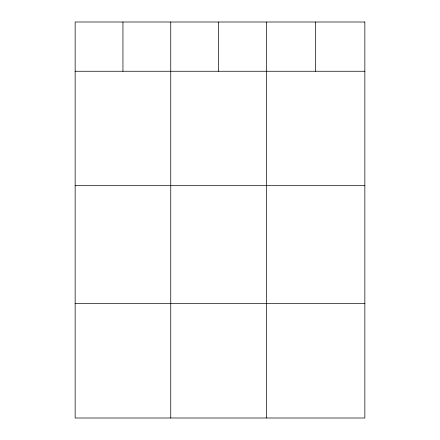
<?xml version="1.0" encoding="UTF-8"?>
<svg xmlns="http://www.w3.org/2000/svg" width="440" height="440" viewBox="0 0 440 440"><rect width="100%" height="100%" fill="white"/><g stroke="black" fill="none" stroke-linecap="round" stroke-linejoin="round"><path stroke-width="0.66" d="M75.152 71.258L364.848 71.258M75.152 185.68L364.848 185.68M75.152 303.573L364.848 303.573M315.601 22L315.601 71.258M266.349 22L266.349 418M218.554 22L218.554 71.258M170.753 22L170.753 418M122.953 22L122.953 71.258M364.848 22L75.152 22L75.152 418L364.848 418L364.848 22"/></g></svg>
